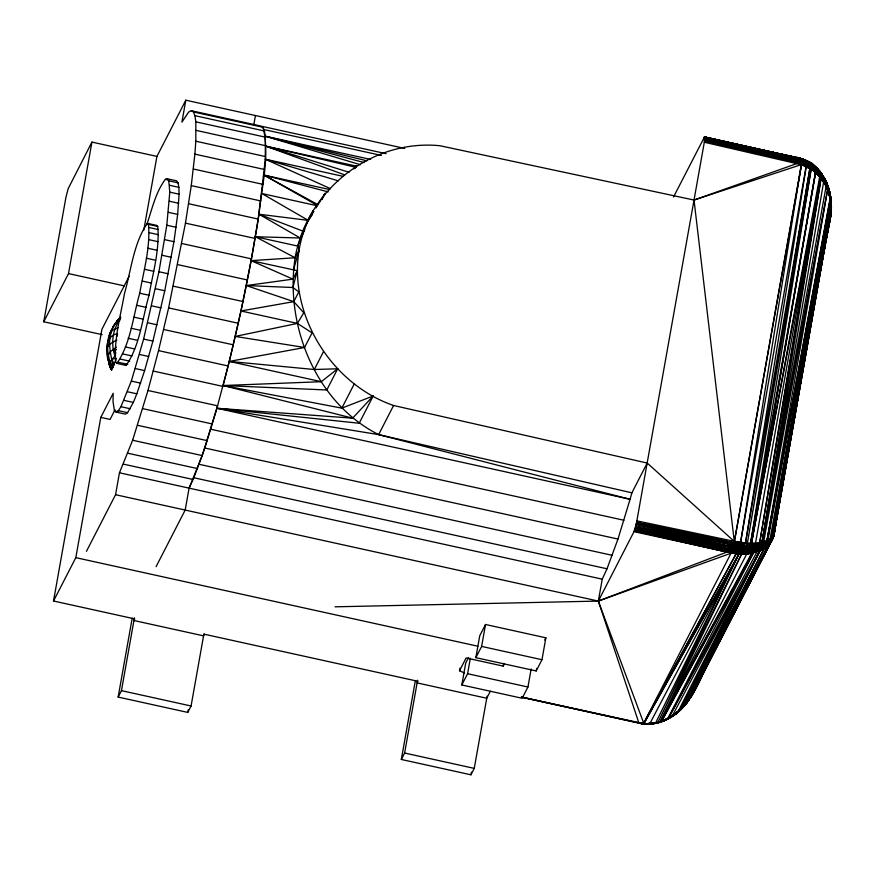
<?xml version="1.0" encoding="UTF-8"?>
<svg xmlns="http://www.w3.org/2000/svg" width="875" height="875" viewBox="0 0 875 875"><rect width="100%" height="100%" fill="white"/><g stroke="black" fill="none" stroke-linecap="round" stroke-linejoin="round"><path stroke-width="1.31" d="M386.061 153.683L262.106 126.372L264.152 129.598L265.377 136.238L265.3 159.195L258.989 214.222L302.936 231.131L313.294 210.591C271.359 282.822 317.614 379.345 393.586 405.497L647.194 463.05L631.881 492.833L630.077 499.297L378.623 434.613C315.755 402.927 284.736 325.478 295.116 257.753C306.884 190.52 370.891 138.917 439.852 145.72L694.028 200.047L801.161 164.642L802.397 159.02L704.473 136.97L673.52 197.006M691.217 694.63C684.491 712.075 661.402 727.059 643.486 723.198M757.695 149.056L704.473 136.97L704.32 142.242L636.573 522.462L734.278 542.981L742.044 542.478L743.356 544.195L742.208 551.108L740.512 553.831L736.247 553.919L633.992 531.672L598.336 601.081L638.936 723.111L521.544 697.08M686.033 702.636C677.009 717.872 656.502 726.294 638.936 723.111C648.867 725.462 659.837 723.658 668.478 718.233L758.1 549.752L758.986 543.233L771.488 538.759L773.653 535.784L782.206 486.084M704.758 137.255L797.606 157.708C822.5 162.881 833.831 190.783 830.867 213.905L831.031 202.672L829.817 192.708L831.206 203.252L830.058 219.767C835.002 196.514 826.142 167.267 802.003 158.769L704.473 136.97L801.817 158.867C820.236 164.992 830.572 184.844 831.228 203.394L830.922 214.342L827.345 232.892M633.992 531.672L634.32 530.863L726.917 551.95C735.481 553.777 744.352 555.461 753.025 552.628L755.398 548.045L755.442 543.583L820.312 177.855L759.708 542.555L751.636 543.725L735.252 541.548L636.891 520.877L734.278 542.981L743.356 544.195L745.533 542.817L809.823 168.766L797.169 162.706L704.539 140.864L797.53 160.092C817.961 163.855 831.545 185.073 830.998 205.012L771.433 538.169L831.075 209.584L773.62 536.091L772.756 537.644L774.298 533.269L780.511 495.677M704.78 138.6L797.628 159.053C807.931 160.923 817.141 169.159 821.012 178.762L762.038 542.117C764.761 551.283 753.539 553.394 746.78 553.864L736.334 553.219L727.169 551.305L726.841 552.114L634.32 530.863L636.223 524.081L734.158 543.889L745.533 542.817L747.578 543.638L747.359 548.745L745.653 552.891L744.877 553.744L740.512 553.831M777.897 510.464L774.298 533.269L774.298 531.716C774.102 538.552 769.912 544.611 764.302 548.253L680.247 709.822L760.506 549.927L749.853 552.475L741.573 552.431L635.458 527.177L728.634 546.328L743.345 545.07L745.533 542.817L806.258 166.72L806.05 165.867L801.697 164.095L734.42 541.384L738.883 542.084L738.467 547.4L736.017 553.602L726.917 551.95M826.569 182.602C830.878 192.555 831.698 203.623 830.922 214.342C833.273 190.925 822.38 163.8 797.606 157.708L704.802 137.802L797.628 159.053C824.141 165.047 835.592 195.486 830.025 219.975M831.206 203.252L830.922 214.058L829.172 223.748M86.45 551.327L115.555 494.714L119.448 472.795L132.628 440.245L147.984 390.48L158.517 350.623L168.623 307.912L185.456 223.125L191.264 185.62L194.884 154.142L195.814 141.214L195.825 121.844L194.917 115.653L193.408 111.934L191.319 110.709L188.683 112.022L181.912 122.117L185.817 100.198L404.72 148.422M153.267 371.044L222.895 386.389C237.311 331.22 249.331 275.406 258.256 219.078C261.045 188.912 270.364 157.248 263.036 127.269L260.947 126.055L191.319 110.709M831.108 211.509L773.544 536.397L770.547 542.281L767.703 545.628L683.266 706.956L691.053 696.948L697.288 683.758M831.228 203.394L830.922 214.058L831.031 202.672M757.477 550.769L767.703 545.628L750.859 550.725L742.722 549.533C751.931 549.686 765.767 548.363 770.044 539.284L830.605 202.158L830.473 199.27L827.52 190.138L762.212 542.675C753.922 548.57 743.159 550.681 733.228 548.57L635.458 527.177L727.923 548.964C744.723 553.033 772.855 554.739 774.298 531.716L773.62 536.091L768.589 544.523L770.547 542.281C759.183 552.705 741.902 554.663 727.53 550.266L635.064 528.577L727.902 549.03L736.958 552.191L745.27 553.35L741.562 554.127L658.011 722.214L738.938 554.028L643.584 724.041M668.27 717.981C662.036 723.078 651.722 723.68 643.639 724.008L521.73 697.331M672.766 715.345C664.038 722.947 650.005 725.944 638.498 722.914L646.034 723.756M703.456 672.405C693.93 697.277 673.302 727.431 643.617 723.395L732.987 549.423L801.325 164.708L806.05 165.867L807.002 162.597L806.673 160.716L797.486 157.423L811.081 163.352L810.163 168.109C819.744 175.82 828.297 185.708 830.08 198.417L766.981 540.75L765.177 542.981L765.078 544.589L762.005 546.919L758.603 548.592L755.234 548.756M672.066 716.363L759.806 550.605L668.478 718.233L676.823 713.081L676.966 711.67M490.35 691.239L486.741 698.25L417.113 682.905L417.944 681.297L204.4 634.244L203.569 635.852L133.941 620.517L134.761 618.909L53.528 601.005L75.819 557.648L100.8 417.375L113.181 393.28L113.006 401.538L114.494 411.053L116.123 412.114L118.289 410.648L120.958 406.711L131.327 381.084L143.62 339.084L158.955 271.731L166.797 225.236L169.794 192.15L168.766 180.819L167.355 178.806L165.386 179.309C155.455 192.478 152.075 209.344 146.77 224.689M116.123 412.114L125.409 414.159L127.575 412.694L133.35 402.413L136.828 393.816L144.616 370.606L152.906 341.13L164.773 290.762L173.95 241.686L177.669 214.375L179.08 194.195L178.872 187.338L178.052 182.864L176.641 180.852L167.355 178.806M693.7 692.223L772.308 539.514L773.883 534.636C773.598 540.411 768.491 543.43 764.531 546.623L751.352 549.303L751.483 543.025L815.402 172.769L750.597 543.047L751.778 545.3L755.606 545.059L762.333 543.889L763.733 541.789L827.52 190.138L766.981 540.75L767.648 541.395L769.759 540.159L767.08 544.994L764.531 546.623L758.1 549.752L751.352 549.303L748.628 553.591L760.167 550.32L677.764 712.13C669.714 719.152 659.312 723.592 648.572 723.953L658.492 722.641L661.577 721.263L753.539 552.672L751.745 553.131L660.308 721.602L741.562 554.127L634.681 529.812L727.53 550.266L741.902 551.808L756.744 551.611M826.667 182.82L821.844 174.289L818.77 170.713L826.591 184.188L829.303 194.567C826.689 187.206 823.692 179.167 817.119 174.442C822.763 168.405 810.819 164.248 807.078 161.645C815.784 167.136 822.609 175.656 825.836 185.445C826.263 184.898 826.645 184.286 826.744 183.597C822.839 172.517 813.608 163.319 802.462 159.294M116.878 363.387C130.78 343.252 133.011 316.498 139.738 293.212C143.686 270.561 150.544 247.505 148.444 224.372L147.35 223.333C133.448 243.48 131.206 270.222 124.48 293.508C120.542 316.159 113.684 339.216 115.784 362.348L116.878 363.387L126.153 365.433C140.066 345.297 142.297 318.544 149.023 295.258C152.961 272.606 159.83 249.55 157.73 226.417L156.636 225.378L147.35 223.333M648.572 723.341L653.647 723.198L643.639 724.008M830.867 214.452L831.25 209.245M704.802 137.802L802.495 159.655L797.628 159.053L797.53 160.092L810.458 167.453L814.308 170.22L815.598 172.922L751.483 543.025L747.578 543.638M116.375 347.189L110.086 351.903L107.406 357.109L110.655 367.73C106.367 356.923 102.025 337.159 117.48 333.594L117.25 336.164M108.172 339.938C106.05 350.153 109.802 359.997 111.584 369.928L115.981 359.505M521.314 696.981L643.748 723.68L738.938 554.028L649.873 723.559L648.561 724.172L638.498 722.914M734.278 542.981L734.42 541.384L740.6 542.336L806.302 165.156L801.894 163.341L704.32 142.242L801.161 164.642L801.894 163.341L806.05 165.867M831.217 203.798L829.861 192.905M830.091 219.264L830.681 215.239L829.981 220.183L830.955 212.537L830.856 202.716M770.481 542.566L771.488 538.759L773.653 535.555L831.108 211.006L774.222 533.542L772.756 537.644M829.817 192.708L830.616 200.222M755.442 543.583L751.483 543.025L819.656 176.991L820.663 177.428C824.983 171.905 814.33 167.333 811.355 164.183L815.238 167.628L821.647 175.7L826.284 184.8L826.055 186.616L762.059 542.106C751.822 546.82 739.703 550.397 728.634 546.328L636.223 524.081L636.573 522.462L734.158 543.889C744.22 546.284 754.316 545.267 763.733 541.789L765.177 542.981L767.648 541.395L830.244 199.566L766.981 540.75L769.759 540.159C760.156 549.205 745.806 547.312 733.852 545.77L636.223 524.081L734.016 544.819L755.595 546.569M774.298 533.269L776.202 519.925M776.573 517.245L776.956 514.577M774.889 527.658L775.272 524.956M775.666 522.244L776.059 519.542M778.323 507.784L778.75 505.105M779.166 502.414L779.592 499.734M156.089 566.661L185.183 510.048L189.088 488.13L193.867 477.75L204.827 448.022L216.923 408.264L229.283 361.419L240.964 310.975L251.125 260.662L258.989 214.222L308.262 220.369L312.145 214.845M663.436 720.891L659.827 721.995L667.067 718.889L658.569 722.542L648.572 723.691L653.647 723.198M801.325 164.708L740.6 542.336L738.905 542.839L734.366 542.117L694.028 200.047L797.027 163.516L797.169 162.706C815.03 163.111 828.177 181.748 830.08 198.417L831.053 204.302L830.605 202.158L767.353 540.63M758.942 547.312C766.062 544.709 774.539 540.641 774.298 531.716M780.948 492.986L781.397 490.306M782.666 483.394L783.114 480.692M783.562 478.002L784.011 475.3M830.08 219.275L830.933 214.2M759.708 542.555L821.012 178.762M762.038 542.117L824.305 178.041M771.433 538.169L830.605 202.158M102.112 334.633L43.75 321.781L65.909 197.466L68.162 188.683L91.93 142.089L156.92 156.406L185.817 100.198M43.75 321.781L68.513 273.591L91.93 142.089M53.528 601.005L101.938 329.23L129.172 276.227M143.784 230.212L156.92 156.406M203.941 633.773L191.078 705.994L187.775 712.414L118.147 697.069L132.202 618.166M118.147 697.069L121.45 690.648L134.422 617.827M253.838 124.556L255.445 115.533M187.775 712.414L188.256 709.745M487.113 696.161L474.25 768.381L470.958 774.802L401.319 759.467L415.373 680.564M401.319 759.467L404.622 753.036L417.594 680.214M464.527 672.952L459.517 670.786L459.988 668.095M531.158 668.97L527.942 687.017L522.156 698.261L461.814 684.961L465.719 663.042L468.606 657.42M461.814 684.961L467.589 673.717L470.345 658.252M475.847 657.661L479.752 635.742L485.527 624.498L545.88 637.798L541.975 659.717L536.189 670.961L475.847 657.661L481.622 646.417L485.527 624.498M470.958 774.802L471.428 772.133M459.517 670.786L466.113 657.945L503.256 666.127L503.738 663.436M536.189 670.961L536.648 668.38M304.555 347.495L235.266 336.427L297.402 323.411L303.778 312.769L293.792 301.645L246.291 285.567L292.895 287.503L298.812 291.867L293.792 301.645L240.964 310.975L297.402 323.411L312.069 332.883L304.555 347.495L229.283 361.419L314.311 369.512L337.695 368.769L321.278 381.697L223.125 385.525L341.83 408.133L373.188 395.992L352.636 418.162L216.923 408.264L630.077 499.297L617.98 539.055L607.02 568.783L602.241 579.163L598.336 601.081L643.803 723.417L736.334 553.219L634.681 529.812M767.616 540.936L772.275 537.502L831.075 209.584M751.483 543.025L820.312 177.855M820.192 272.278L820.695 269.598M821.198 266.919L829.784 221.047M738.27 548.319C748.836 550.977 757.969 546.153 767.55 543.233L769.737 540.925L770.044 539.284M821.067 266.7L821.581 264.031M822.861 257.348L823.364 254.68M823.878 252.011L825.158 245.339M825.672 242.67L829.773 221.309L826.558 237.3M773.544 536.397L773.883 534.636M825.497 242.627L826.033 239.958M825.486 242.255L826.011 239.586M828.953 224.875L829.762 221.2M292.895 287.503L297.292 270.67L251.125 260.662L295.116 257.753L299.239 249.725L297.741 246.072L304.62 229.534L302.936 231.131M106.805 349.858C107.505 344.695 112.7 342.059 116.9 340.025M112.623 328.344L113.148 326.397L119.164 318.281C113.138 326.025 106.838 335.431 107.975 345.614M116.484 323.488L117.338 320.491L120.641 316.903M293.475 270.003L299.239 249.725M189.088 488.13L202.256 455.591L217.613 405.814L147.984 390.48M830.736 198.603L826.766 183.323L821.877 174.595L826.744 183.061L829.872 193.102L826.766 183.323L828.472 187.655C821.494 173.512 828.581 185.85 828.745 190.444L826.667 184.33M120.608 318.773C112.416 329.164 110.753 343.678 114.964 356.048L109.977 361.802L109.222 364.252L111.584 369.928L109.222 364.252L110.862 369.392M727.902 549.03L733.228 548.57L728.634 546.328L635.841 525.667M698.305 681.745L695.155 689.577L687.892 701.542M669.386 717.391L671.639 716.209L668.259 718.277C682.03 711.637 691.48 698.163 697.178 684.381M672.645 716.045C683.878 708.214 692.333 696.675 697.277 683.988L696.292 686.284M696.369 686.558L697.517 683.364L691.239 696.314L688.122 700.306L693.919 691.053M761.392 548.548L766.019 546.908L759.817 550.605L680.247 709.822M696.369 686.7L697.605 683.386M693.941 691.873L697.561 683.462M696.303 686.831L698.37 681.538M676.911 712.928L680.848 709.527L686.098 703.041M763.558 548.363L760.528 550.331L763.263 548.745L764.531 546.623L758.603 548.592M112.361 329.317L109.32 335.77L110.064 332.938L115.03 324.1L119.766 320.72M828.406 188.847L827.794 189.886L830.08 198.417M643.519 723.822L648.55 724.15L655.681 722.837L738.938 554.028M694.52 689.861L695.702 687.477M773.325 536.977L771.291 540.269M115.03 409.784L110.086 419.42L100.8 417.375M295.116 257.753L255.38 236.731L300.256 238.011L304.62 229.534M322 199.303L325.052 193.364L315.962 207.998M246.291 285.567L292.928 279.147L297.292 270.67M355.37 168.098L356.584 165.725L353.872 168.744M314.311 369.512L323.466 351.695M337.695 368.769L326.802 389.977L223.125 385.525L352.636 418.162M341.83 408.133L354.408 383.655M373.188 395.992L359.188 423.248L216.923 408.264L378.623 434.613L631.881 492.833M378.623 434.613L393.586 405.497M503.256 666.127L504.459 663.786M544.72 640.041L545.88 637.798M667.57 718.911L753.539 552.672M673.827 714.842L680.991 709.188L687.083 702.559L769.278 543.889L683.266 706.956M712.644 653.975L715.761 647.938M717.008 645.52L718.255 643.114M727.606 625.002L728.853 622.584M731.97 616.547L734.475 611.712M740.709 599.638L741.956 597.231M745.073 591.194L750.684 580.322M753.802 574.284L755.048 571.867M758.166 565.83L765.647 551.348M766.894 548.931L770.011 542.894M771.258 540.477L773.752 535.642L771.673 537.283M706.584 666.367L718.484 643.409M719.731 640.992L772.472 539.252L724.019 632.33M687.083 702.559L770.273 542.795L691.053 696.948L695.155 689.577M710.872 657.595L718.419 643.103M719.633 640.763L720.934 638.28M322 199.106L325.052 193.364M769.245 543.156L767.462 543.681L771.345 539.962L772.811 537.195L772.275 537.502M691.239 696.314L695.723 687.903M661.577 721.263L752.62 552.913L660.308 721.602L746.78 553.864L749.853 552.475L753.025 552.628M820.663 177.428L813.991 170.8C819.788 162.564 801.752 159.819 797.486 157.423M695.723 687.608L691.217 695.898L691.031 695.319M767.55 543.233L771.345 539.962L773.62 536.091M313.862 211.367L308.262 220.369L261.887 193.539L317.034 205.713M772.297 537.95L773.752 535.642L772.122 537.786M772.286 537.884L773.752 535.642M686.087 703.161L684.742 705.064L691.217 696.445M769.737 540.925L771.488 538.759L769.694 541.308L771.345 539.962M684.666 705.414L688.045 701.28L684.709 705.25M354.003 168.722L356.584 165.725M684.6 705.578L677.031 712.261L684.698 704.441L680.914 707.962M677.764 712.13L672.405 716.286M678.956 710.413L684.753 704.867L678.967 709.964M678.989 710.117L680.98 708.247M119.142 318.806L117.338 320.491L120.695 317.68M767.648 541.395L765.177 543.517L763.733 541.789L762.333 544.512L759.128 544.589M680.848 709.527L682.97 707.295L764.302 548.253L763.263 548.745L766.019 546.908M805.678 161.12C809.539 160.902 814.023 165.583 816.309 168.656M728.634 546.328L743.302 545.967L747.677 545.311L750.597 543.047L811.092 169.488L810.458 167.453L806.531 164.467L797.53 160.092L704.692 139.628M764.323 547.094L768.95 543.856L767.08 544.994M673.816 714.897L676.988 712.731M673.838 714.634L677.02 712.513M735.252 541.548L734.366 542.117L738.883 542.084M830.616 197.586L828.986 191.155M762.005 546.919L767.353 544.13L762.311 545.125M668.139 718.714L659.87 721.766M663.556 720.147L667.078 718.747M726.841 552.114L598.336 601.081L335.07 606.823M731.434 553.055L598.336 601.081L115.555 494.714M659.881 721.7L663.545 720.453M118.125 327.731L111.989 330.564C106.87 342.748 111.42 355.392 113.061 367.697L109.977 361.802M751.527 548.527L747.163 549.566L755.027 549.445M751.745 546.93L738.062 549.205L746.659 551.075L754.48 550.703M751.778 545.3L733.458 547.663M656.141 722.783L658.164 722.477M651.941 723.297L643.683 723.877L638.936 723.111M116.342 358.411L111.902 359.045L114.177 364.995M740.873 553.448L736.247 553.919L643.617 723.395L639.034 722.958M643.683 723.877L653.603 723.625M758.1 549.752L760.823 549.5M743.356 544.195L734.016 544.819M655.681 722.837L658.284 722.597L648.539 724.03M750.553 551.37L746.353 551.742L727.923 548.964M751.122 550.036L737.811 550.047M759.117 545.956L762.245 545.737M802.003 158.769L810.655 163.166M818.103 172.9L815.598 172.922L814.592 169.641L810.939 166.206L802.43 160.639M643.497 723.559L646.034 723.625M749.853 552.475L741.902 551.808L732.987 549.423M744.877 553.744L746.78 553.864L745.653 552.891L736.641 552.748L732.2 551.611M755.398 548.045L733.666 546.722M738.905 542.839L743.323 543.342M116.463 349.661L113.214 349.202L115.927 353.139M810.458 167.453L806.258 166.72L810.163 168.109M193.408 111.934L263.036 127.269M264.152 129.598L381.434 155.444M194.917 115.653L264.545 130.998M370.661 159.436L265.377 136.238L360.434 164.741M195.825 121.844L265.464 137.178M196.131 130.397L265.759 145.742M355.928 166.031L265.759 146.169L344.586 174.836M195.814 141.214L265.442 156.559M330.072 188.486L265.3 159.195L342.628 176.236M194.884 154.142L264.523 169.488M329.787 189.58L263.998 175.088L317.166 205.33M193.364 169.017L263.003 184.352M165.386 179.309L168.044 179.9M191.264 185.62L260.903 200.966M168.766 180.819L178.052 182.864M169.586 185.292L178.872 187.338M169.794 192.15L179.08 194.195M188.617 203.733L258.256 219.078M169.389 201.228L178.675 203.273M168.383 212.33L177.669 214.375M255.38 236.731L297.741 246.072M185.456 223.125L255.095 238.459M166.797 225.236L176.083 227.281M148.444 224.372L157.73 226.417M149.045 227.511L158.331 229.556M149.122 232.641L158.408 234.686M164.664 239.641L173.95 241.686M181.825 243.512L251.464 258.858M148.695 239.619L157.97 241.664M147.755 248.238L157.041 250.283M162.028 255.259L171.314 257.305M177.778 264.633L247.406 279.978M146.344 258.223L155.619 260.269M158.955 271.731L168.241 273.777M144.495 269.27L153.781 271.316M173.359 286.191L242.987 301.536M142.275 281.05L151.561 283.095M155.498 288.717L164.773 290.762M68.513 273.591L124.217 285.863M139.738 293.212L149.023 295.258M168.623 307.912L238.263 323.258M151.736 305.856L161.011 307.902M136.981 305.375L146.267 307.42M134.072 317.166L143.358 319.222M147.744 322.766L157.03 324.811M163.658 329.481L233.297 344.827M131.097 328.245L140.383 330.291M143.62 339.084L152.906 341.13M128.166 338.264L137.441 340.309M229.283 361.419L321.278 381.697M158.517 350.623L228.145 365.969M125.344 346.905L134.63 348.95M139.453 354.452L148.739 356.497M122.73 353.927L132.016 355.972M120.4 359.111L129.686 361.156M118.431 362.294L127.717 364.339M135.33 368.561L144.616 370.606M131.327 381.084L140.613 383.13M127.553 391.77L136.828 393.816M124.064 400.367L133.35 402.413M142.734 408.647L212.362 423.981M120.958 406.711L130.244 408.756M210.787 429.231L623.941 520.253M118.289 410.648L127.575 412.694M114.494 411.053L118.475 411.928M634.32 530.863L727.169 551.305M137.594 425.305L207.222 440.65M204.827 448.022L617.98 539.055M132.628 440.245L202.256 455.591M199.15 464.297L612.303 555.33M127.914 453.25L197.542 468.595M193.867 477.75L607.02 568.783M123.495 464.144L193.134 479.489M119.448 472.795L602.241 579.163M481.622 646.417L541.975 659.717M75.819 557.648L477.903 646.231M467.589 673.717L527.942 687.017M121.45 690.648L191.078 705.994M404.622 753.036L474.25 768.381M737.581 144.703L704.244 137.244L725.495 142.056M752.259 147.984L757.597 149.188M760.266 149.778L765.592 150.97L760.364 149.669M768.261 151.572L773.598 152.764M776.267 153.366L788.266 156.045M704.539 140.864L802.069 162.608M768.348 151.473L773.664 152.688M776.322 153.289L792.291 156.92M732.145 143.566L737.45 144.769M635.064 528.577L732.462 550.966M355.764 167.267L265.759 146.169L349.07 172.288M366.877 160.803L265.377 136.238L364.208 162.575M328.169 191.877L263.998 175.088L317.756 204.586M265.3 159.195L338.308 180.83M808.642 162.739L810.075 163.253L806.225 160.748M818.497 169.881L813.914 166.13L815.511 167.814M802.397 159.02L811.081 163.352M802.222 161.908C813.05 165.594 821.373 174.223 826.591 184.188M804.869 160.42L801.609 159.031L804.661 160.606M802.484 160.103C816.889 165.2 826.897 178.806 829.828 193.517M727.53 550.266L731.938 552.18M251.125 260.662L292.928 279.147M802.167 158.758L810.381 163.177M813.991 170.8L809.823 168.766L747.447 542.905L811.092 169.488L814.308 170.22L806.728 163.8L797.628 159.053M801.817 158.867L810.075 163.253M821.986 175.317L826.241 182.208M807.045 161.284L814.975 166.381L821.844 174.289M258.989 214.222L300.256 238.011M805.962 160.88L807.745 162.116M807.067 162.083C814.155 166.775 820.269 173.316 823.452 181.278M821.614 173.786L817.425 169.466L821.188 173.436L825.18 180.775M647.194 463.05L734.234 541.352M818.737 170.395L815.259 167.223L823.747 178.38L823.386 177.395M125.059 364.394L126.153 365.433M814.778 166.228L820.597 173.239L818.88 171.402M829.259 191.8L830.441 197.247M745.533 542.817L747.677 545.311M109.102 360.883L107.931 359.472L107.45 353.664M829.303 194.567L823.977 180.523M821.778 175.306L824.337 179.791M826.744 183.061L824.534 178.817L826.744 183.597M823.922 177.658L825.311 180.841M826.284 184.8L827.991 189.623M702.045 674.505L699.552 679.339L702.078 674.505M828.264 187.239L829.413 191.964L828.264 187.239"/></g></svg>
